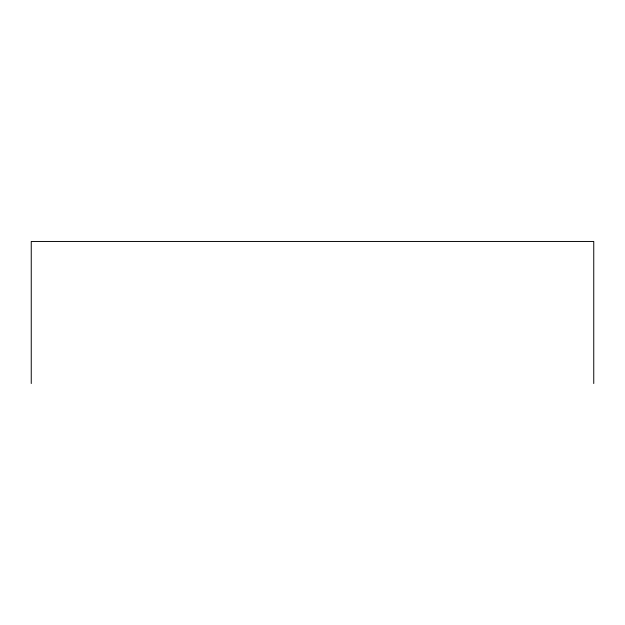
<?xml version="1.0" encoding="UTF-8"?>
<svg xmlns="http://www.w3.org/2000/svg" width="625" height="625" viewBox="0 0 625 625"><rect width="100%" height="100%" fill="white"/><g stroke="black" fill="none" stroke-linecap="round" stroke-linejoin="round"><path stroke-width="0.94" d="M593.75 383.539L593.75 241.461L31.25 241.461L31.25 383.539"/></g></svg>
